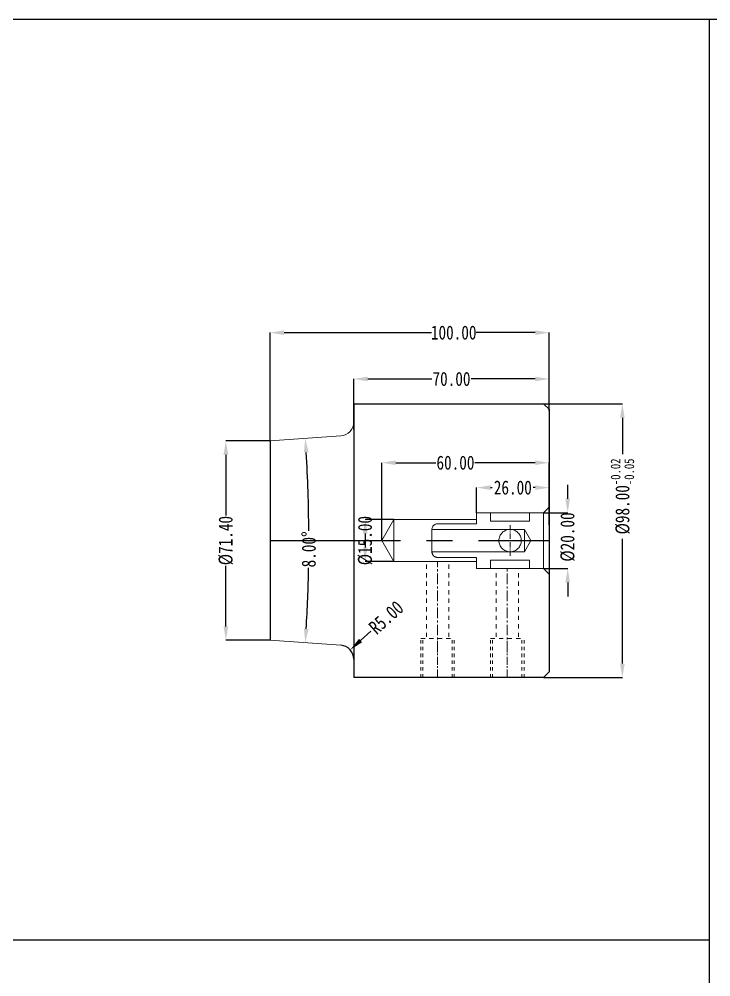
# Model space of a CAD drawing. Header units: millimetres. Extents: x -2414 to 10498, y -2238 to 649.
# Drawn here: x -1877.5 to -1629.7, y -1105 to -762.1 of the extents above; entities that cross this region are included whole.
import ezdxf

# ---------------------------------------------------------------- set-up
doc = ezdxf.new("R2010")
doc.units = ezdxf.units.MM
doc.header["$LTSCALE"] = 16.335
doc.header["$PDMODE"] = 3
doc.header["$PDSIZE"] = 0.3125
for name, pattern in [('CENTER', [0.6, 0.375, -0.075, 0.075, -0.075]), ('HIDDEN', [0.2, 0.1, -0.1]), ('HIDDENX2', [0.75, 0.5, -0.25])]:
    doc.linetypes.add(name, pattern=pattern)
doc.layers.get('0').update_dxf_attribs({"linetype": 'CONTINUOUS'})
doc.layers.get('Defpoints').update_dxf_attribs({"linetype": 'CONTINUOUS'})
for name, color, linetype, lineweight in [('cool', 153, 'HIDDEN', 9), ('screw', 33, 'CONTINUOUS', 13), ('虚线', 6, 'HIDDENX2', 13)]:
    doc.layers.add(name, color=color, linetype=linetype, lineweight=lineweight)
doc.styles.get("Standard").update_dxf_attribs({"font": 'txt', "width": 0.8})
doc.dimstyles.get("Standard").update_dxf_attribs({"dimtxt": 0.15625, "dimasz": 0.1875, "dimexe": 0.125, "dimexo": 0.0625, "dimtad": 0, "dimtih": 1, "dimtoh": 1, "dimdsep": 46, "dimtxsty": 'Standard', "dimcen": 0.09, "dimadec": 0, "dimazin": 0, "dimtp": 0.01, "dimtm": 0.01, "dimtfac": 1, "dimtofl": 0, "dimtmove": 0, "dimatfit": 3, "dimfxl": 0, "dimtolj": 1, "dimarcsym": 0})
doc.dimstyles.new('STANDARD$0', dxfattribs={"dimscale": 2, "dimtxt": 3, "dimasz": 3, "dimexe": 1.25, "dimexo": 0.625, "dimgap": 0.5, "dimtad": 0, "dimdsep": 46, "dimlunit": 6, "dimtxsty": 'Standard', "dimblk": 'CLOSEDBLANK', "dimcen": 0, "dimclrt": 2, "dimazin": 2, "dimtfac": 2, "dimtmove": 1, "dimatfit": 3, "dimfxl": 0, "dimtolj": 1, "dimtzin": 0, "dimarcsym": 0})

# ---------------------------------------------------------------- blocks, each defined once
blk = doc.blocks.new('*D9')
at = {"color": 4, "linetype": 'Continuous', "lineweight": -2, "transparency": 16777216}
for p, q in [((-1757.63, -909.05), (-1757.63, -890.96)), ((-1752.63, -890.96), (-1729.63, -890.96)), ((-1692.63, -890.96), (-1715.63, -890.96)), ((-1687.63, -902.33), (-1687.63, -890.96))]:
    blk.add_line(p, q, dxfattribs=at)
at = {"color": 4, "transparency": 16777216}
for points in [[(-1752.63, -890.13), (-1752.63, -891.79), (-1757.63, -890.96)], [(-1692.63, -890.13), (-1692.63, -891.79), (-1687.63, -890.96)]]:
    blk.add_solid(points, dxfattribs=at)
at = {"layer": 'Defpoints', "color": 0, "transparency": 16777216}
for p in [(-1757.63, -890.96), (-1687.63, -902.33), (-1757.63, -909.05)]:
    blk.add_point(p, dxfattribs=at)
at = {"color": 6, "transparency": 16777216, "insert": (-1722.63, -890.96), "char_height": 5, "attachment_point": 5}
blk.add_mtext('\\A1;70.00', dxfattribs=at)
blk = doc.blocks.new('*D10')
at = {"color": 4, "linetype": 'Continuous', "lineweight": -2, "transparency": 16777216}
for p, q in [((-1787.63, -913.13), (-1787.63, -874.38)), ((-1782.63, -874.38), (-1729.84, -874.38)), ((-1692.63, -874.38), (-1713.84, -874.38)), ((-1687.63, -902.33), (-1687.63, -874.38))]:
    blk.add_line(p, q, dxfattribs=at)
at = {"color": 4, "transparency": 16777216}
for points in [[(-1782.63, -873.55), (-1782.63, -875.22), (-1787.63, -874.38)], [(-1692.63, -873.55), (-1692.63, -875.22), (-1687.63, -874.38)]]:
    blk.add_solid(points, dxfattribs=at)
at = {"layer": 'Defpoints', "color": 0, "transparency": 16777216}
for p in [(-1787.63, -874.38), (-1687.63, -902.33), (-1787.63, -913.13)]:
    blk.add_point(p, dxfattribs=at)
at = {"color": 6, "transparency": 16777216, "insert": (-1721.84, -874.38), "char_height": 5, "attachment_point": 5}
blk.add_mtext('\\A1;100.00', dxfattribs=at)
blk = doc.blocks.new('*D11')
at = {"color": 4, "linetype": 'Continuous', "lineweight": -2, "transparency": 16777216}
for p, q in [((-1689.63, -899.83), (-1661.41, -899.83)), ((-1661.41, -904.83), (-1661.41, -917.89)), ((-1661.41, -992.83), (-1661.41, -948.15)), ((-1689.63, -997.83), (-1661.41, -997.83))]:
    blk.add_line(p, q, dxfattribs=at)
at = {"color": 4, "transparency": 16777216}
for points in [[(-1662.24, -904.83), (-1660.57, -904.83), (-1661.41, -899.83)], [(-1662.24, -992.83), (-1660.57, -992.83), (-1661.41, -997.83)]]:
    blk.add_solid(points, dxfattribs=at)
at = {"layer": 'Defpoints', "color": 0, "transparency": 16777216}
for p in [(-1689.63, -899.83), (-1689.63, -997.83), (-1661.41, -997.83)]:
    blk.add_point(p, dxfattribs=at)
at = {"color": 6, "transparency": 16777216, "insert": (-1661.41, -933.02), "char_height": 5, "attachment_point": 5, "rotation": 90}
blk.add_mtext('\\A1;%%C98.00{\\H0.7x;\\S-0.02^ -0.05;}', dxfattribs=at)
blk = doc.blocks.new('*D12')
at = {"color": 4, "lineweight": -2, "transparency": 16777216}
for p, q in [((-1713.63, -938.83), (-1713.63, -929.86)), ((-1708.63, -929.86), (-1708, -929.86)), ((-1692.63, -929.86), (-1693.33, -929.86)), ((-1687.63, -936.83), (-1687.63, -929.86))]:
    blk.add_line(p, q, dxfattribs=at)
at = {"color": 4, "transparency": 16777216}
for points in [[(-1708.63, -929.03), (-1708.63, -930.7), (-1713.63, -929.86)], [(-1692.63, -929.03), (-1692.63, -930.7), (-1687.63, -929.86)]]:
    blk.add_solid(points, dxfattribs=at)
at = {"layer": 'Defpoints', "color": 0, "transparency": 16777216}
for p in [(-1713.63, -929.86), (-1713.63, -938.83), (-1687.63, -936.83)]:
    blk.add_point(p, dxfattribs=at)
at = {"color": 6, "transparency": 16777216, "insert": (-1700.66, -929.86), "char_height": 5, "attachment_point": 5}
blk.add_mtext('\\A1;26.00', dxfattribs=at)
blk = doc.blocks.new('*D13')
at = {"color": 4, "lineweight": -2, "transparency": 16777216}
for p, q in [((-1743.3, -941.33), (-1753.54, -941.33)), ((-1753.54, -946.33), (-1753.54, -951.33)), ((-1743.3, -956.33), (-1753.54, -956.33))]:
    blk.add_line(p, q, dxfattribs=at)
at = {"color": 4, "transparency": 16777216}
for points in [[(-1754.37, -946.33), (-1752.7, -946.33), (-1753.54, -941.33)], [(-1754.37, -951.33), (-1752.7, -951.33), (-1753.54, -956.33)]]:
    blk.add_solid(points, dxfattribs=at)
at = {"layer": 'Defpoints', "color": 0, "transparency": 16777216}
for p in [(-1743.3, -941.33), (-1753.54, -956.33), (-1743.3, -956.33)]:
    blk.add_point(p, dxfattribs=at)
at = {"color": 6, "transparency": 16777216, "insert": (-1753.54, -948.83), "char_height": 5, "attachment_point": 5, "rotation": 90}
blk.add_mtext('\\A1;%%c15.00', dxfattribs=at)
blk = doc.blocks.new('*D14')
at = {"color": 4, "lineweight": -2, "transparency": 16777216}
for p, q in [((-1747.63, -948.83), (-1747.63, -920.95)), ((-1742.63, -920.95), (-1728.21, -920.95)), ((-1692.63, -920.95), (-1714.21, -920.95)), ((-1687.63, -943.15), (-1687.63, -920.95))]:
    blk.add_line(p, q, dxfattribs=at)
at = {"color": 4, "transparency": 16777216}
for points in [[(-1742.63, -920.12), (-1742.63, -921.78), (-1747.63, -920.95)], [(-1692.63, -920.12), (-1692.63, -921.78), (-1687.63, -920.95)]]:
    blk.add_solid(points, dxfattribs=at)
at = {"layer": 'Defpoints', "color": 0, "transparency": 16777216}
for p in [(-1747.63, -920.95), (-1687.63, -943.15), (-1747.63, -948.83)]:
    blk.add_point(p, dxfattribs=at)
at = {"color": 6, "transparency": 16777216, "insert": (-1721.21, -920.95), "char_height": 5, "attachment_point": 5}
blk.add_mtext('\\A1;60.00', dxfattribs=at)
blk = doc.blocks.new('*D47')
at = {"color": 4, "lineweight": -2, "transparency": 16777216}
for p, q in [((-1681, -933.83), (-1681, -928.83)), ((-1689.63, -938.83), (-1681, -938.83)), ((-1689.63, -958.83), (-1681, -958.83)), ((-1681, -963.83), (-1681, -968.83))]:
    blk.add_line(p, q, dxfattribs=at)
at = {"color": 4, "transparency": 16777216}
for points in [[(-1681.84, -933.83), (-1680.17, -933.83), (-1681, -938.83)], [(-1681.84, -963.83), (-1680.17, -963.83), (-1681, -958.83)]]:
    blk.add_solid(points, dxfattribs=at)
at = {"layer": 'Defpoints', "color": 0, "transparency": 16777216}
for p in [(-1689.63, -938.83), (-1689.63, -958.83), (-1681, -958.83)]:
    blk.add_point(p, dxfattribs=at)
at = {"color": 6, "transparency": 16777216, "insert": (-1681, -947.54), "char_height": 5, "attachment_point": 5, "rotation": 90}
blk.add_mtext('\\A1;%%c20.00', dxfattribs=at)
blk = doc.blocks.new('*D28')
at = {"color": 4, "linetype": 'Continuous', "lineweight": -2, "transparency": 16777216}
for p, q in [((-1787.63, -913.13), (-1803.47, -913.13)), ((-1803.47, -918.13), (-1803.47, -939.83)), ((-1803.47, -979.53), (-1803.47, -957.83)), ((-1787.63, -984.53), (-1803.47, -984.53))]:
    blk.add_line(p, q, dxfattribs=at)
at = {"color": 4, "transparency": 16777216}
for points in [[(-1804.3, -918.13), (-1802.63, -918.13), (-1803.47, -913.13)], [(-1804.3, -979.53), (-1802.63, -979.53), (-1803.47, -984.53)]]:
    blk.add_solid(points, dxfattribs=at)
at = {"layer": 'Defpoints', "color": 0, "transparency": 16777216}
for p in [(-1787.63, -913.13), (-1803.47, -984.53), (-1787.63, -984.53)]:
    blk.add_point(p, dxfattribs=at)
at = {"color": 6, "transparency": 16777216, "insert": (-1803.47, -948.83), "char_height": 5, "attachment_point": 5, "rotation": 90}
blk.add_mtext('\\A1;%%c71.40', dxfattribs=at)
blk = doc.blocks.new('*D53')
at = {"color": 4, "lineweight": -2, "transparency": 16777216}
for start, end in [(0.386, 3.4537), (356.5463, 358.9293)]:
    blk.add_arc((-2298.15, -948.83), 524.42, start, end, dxfattribs=at)
at = {"color": 4, "transparency": 16777216}
for points in [[(-1775.51, -917.29), (-1773.85, -917.18), (-1775.01, -912.25)], [(-1773.85, -980.48), (-1775.51, -980.37), (-1775.01, -985.41)]]:
    blk.add_solid(points, dxfattribs=at)
at = {"layer": 'Defpoints', "color": 0, "transparency": 16777216}
for p in [(-1762.28, -911.36), (-1787.63, -913.13), (-1773.87, -936.63), (-1787.63, -984.53), (-1762.28, -986.3)]:
    blk.add_point(p, dxfattribs=at)
at = {"color": 6, "transparency": 16777216, "insert": (-1773.74, -951.96), "char_height": 5, "attachment_point": 5, "rotation": 89.6577}
blk.add_mtext('\\A1;8.00\\M+5A1E3', dxfattribs=at)
blk = doc.blocks.new('*D54')
at = {"color": 4, "lineweight": -2, "transparency": 16777216}
blk.add_line((-1751.48, -981.25), (-1755.2, -984.6), dxfattribs=at)
at = {"color": 4, "transparency": 16777216}
blk.add_solid([(-1755.76, -983.98), (-1754.64, -985.22), (-1758.91, -987.94)], dxfattribs=at)
at = {"layer": 'Defpoints', "color": 0, "transparency": 16777216}
for p in [(-1758.91, -987.94), (-1762.63, -991.29)]:
    blk.add_point(p, dxfattribs=at)
at = {"color": 6, "transparency": 16777216, "insert": (-1746.03, -976.35), "char_height": 5, "attachment_point": 5, "rotation": 41.9865}
blk.add_mtext('\\A1;R5.00', dxfattribs=at)

msp = doc.modelspace()

# ---------------------------------------------------------------- linework, layer by layer
at = {"ltscale": 0.5}
for p, q in [((-1630.273, -762.147), (-1630.273, -1447.861)), ((-2132.397, -1091.773), (-1630.273, -1091.773))]:
    msp.add_line(p, q, dxfattribs=at)
for p, q in [((-1757.631, -899.828), (-1757.631, -997.829)), ((-1757.631, -899.828), (-1689.631, -899.829)), ((-1689.631, -899.829), (-1687.631, -901.829)), ((-1687.631, -901.829), (-1687.631, -995.828)), ((-1787.631, -913.129), (-1787.631, -984.528)), ((-1687.631, -995.828), (-1689.631, -997.828)), ((-1689.631, -997.828), (-1757.631, -997.829))]:
    msp.add_line(p, q)
at = {"lineweight": 0}
for p, q in [((-1787.631, -913.129), (-1762.282, -911.357)), ((-1787.631, -984.528), (-1762.282, -986.301))]:
    msp.add_line(p, q, dxfattribs=at)
at = {"color": 1, "linetype": 'CENTER', "ltscale": 7.62}
msp.add_line((-1787.631, -948.829), (-1687.631, -948.829), dxfattribs=at)
at = {"ltscale": 0.5}
msp.add_lwpolyline([(-2132.397, -762.147), (-1250.708, -762.147), (-1250.708, -1447.861), (-2132.397, -1447.861)], close=True, dxfattribs=at)
at = {"lineweight": 0}
msp.add_arc((-1762.631, -906.369), 5, 274, 0, dxfattribs=at)
at = {"ltscale": 0.5}
msp.add_arc((-1762.631, -991.288), 5, 0, 86, dxfattribs=at)
at = {"layer": 'cool', "ltscale": 0.932966}
for p, q in [((-1731.631, -983.329), (-1731.631, -956.329)), ((-1723.631, -983.329), (-1723.631, -956.329)), ((-1706.631, -983.329), (-1706.631, -958.829)), ((-1698.631, -983.329), (-1698.631, -958.829)), ((-1733.631, -983.829), (-1721.631, -983.829)), ((-1708.631, -983.829), (-1696.631, -983.829))]:
    msp.add_line(p, q, dxfattribs=at)
at = {"layer": 'cool', "color": 1, "linetype": 'CENTER', "ltscale": 0.621977}
for p, q in [((-1727.631, -988.829), (-1727.631, -956.329)), ((-1702.631, -988.829), (-1702.631, -958.829))]:
    msp.add_line(p, q, dxfattribs=at)
at = {"layer": 'screw', "color": 92, "linetype": 'HIDDEN', "ltscale": 0.746373}
for p, q in [((-1733.631, -997.829), (-1733.631, -983.829)), ((-1721.631, -997.828), (-1721.631, -983.829)), ((-1708.631, -997.828), (-1708.631, -983.829)), ((-1696.631, -997.828), (-1696.631, -983.829))]:
    msp.add_line(p, q, dxfattribs=at)
at = {"layer": 'screw', "linetype": 'HIDDEN', "ltscale": 0.746373}
for p, q in [((-1732.881, -997.829), (-1732.881, -983.829)), ((-1722.381, -997.828), (-1722.381, -983.829)), ((-1707.881, -997.828), (-1707.881, -983.829)), ((-1697.381, -997.828), (-1697.381, -983.829))]:
    msp.add_line(p, q, dxfattribs=at)
at = {"layer": 'screw', "color": 1, "linetype": 'CENTER', "ltscale": 0.466483}
for p, q in [((-1727.631, -997.828), (-1727.631, -983.829)), ((-1702.631, -997.828), (-1702.631, -983.829))]:
    msp.add_line(p, q, dxfattribs=at)
at = {"layer": '虚线', "ltscale": 10}
for p, q in [((-1713.631, -938.829), (-1713.631, -942.829)), ((-1689.631, -938.829), (-1713.631, -938.829)), ((-1708.631, -938.829), (-1708.631, -941.829)), ((-1694.631, -938.829), (-1694.631, -941.829)), ((-1689.631, -938.829), (-1687.631, -936.829)), ((-1689.631, -938.829), (-1689.631, -958.829)), ((-1747.631, -948.829), (-1743.301, -941.329)), ((-1713.631, -941.329), (-1743.301, -941.329)), ((-1743.301, -941.329), (-1743.301, -956.329)), ((-1713.631, -942.829), (-1727.631, -942.829)), ((-1694.631, -941.829), (-1708.631, -941.829)), ((-1729.631, -944.829), (-1696.506, -944.829)), ((-1729.631, -952.829), (-1729.631, -944.829)), ((-1696.508, -944.829), (-1696.527, -952.825)), ((-1694.209, -948.811), (-1696.508, -944.829)), ((-1747.631, -948.829), (-1743.301, -956.329)), ((-1694.209, -948.811), (-1696.529, -952.829)), ((-1729.631, -952.829), (-1696.529, -952.829)), ((-1713.631, -956.329), (-1743.301, -956.329)), ((-1713.631, -954.829), (-1727.631, -954.829)), ((-1713.631, -958.829), (-1713.631, -954.829)), ((-1708.631, -958.829), (-1708.631, -955.829)), ((-1694.631, -955.829), (-1708.631, -955.829)), ((-1694.631, -958.829), (-1694.631, -955.829)), ((-1689.631, -958.829), (-1713.631, -958.829)), ((-1689.631, -958.829), (-1687.631, -960.829))]:
    msp.add_line(p, q, dxfattribs=at)
at = {"layer": '虚线', "color": 1, "linetype": 'CENTER', "ltscale": 0.310989}
for p, q in [((-1701.631, -954.329), (-1701.631, -943.329)), ((-1707.131, -948.829), (-1696.131, -948.829))]:
    msp.add_line(p, q, dxfattribs=at)
at = {"layer": '虚线', "ltscale": 10}
msp.add_circle((-1701.631, -948.829), 4, dxfattribs=at)
for centre, start, end in [((-1727.631, -944.829), 90, 180), ((-1727.631, -952.829), 180, 270)]:
    msp.add_arc(centre, 2, start, end, dxfattribs=at)

# ---------------------------------------------------------------- dimensions: what is measured, and where the dimension line sits
for base, p1, p2, override, picture, middle in [((-1787.631, -874.382), (-1687.631, -902.329), (-1787.631, -913.129), {"dimscale": 1, "dimtxt": 5, "dimasz": 5, "dimexe": 0, "dimexo": 0, "dimgap": 0, "dimzin": 0, "dimlunit": 2, "dimclrd": 4, "dimclre": 4, "dimclrt": 6, "dimazin": 0, "dimtfac": 1, "dimtofl": 0, "dimtmove": 0, "dimfxl": 1.25, "dimtfillclr": 6, "dimarcsym": 1}, '*D10', (-1721.84, -874.382)), ((-1757.631, -890.961), (-1687.631, -902.329), (-1757.631, -909.054), {"dimscale": 1, "dimtxt": 5, "dimasz": 5, "dimexe": 0, "dimexo": 0, "dimgap": 0, "dimzin": 0, "dimlunit": 2, "dimclrd": 4, "dimclre": 4, "dimclrt": 6, "dimazin": 0, "dimtfac": 1, "dimtofl": 0, "dimtmove": 0, "dimfxl": 1.25, "dimtfillclr": 6, "dimarcsym": 1}, '*D9', (-1722.631, -890.961)), ((-1747.631, -920.95), (-1687.631, -943.154), (-1747.631, -948.829), {"dimscale": 1, "dimtxt": 5, "dimasz": 5, "dimexe": 0, "dimexo": 0, "dimgap": 0, "dimzin": 0, "dimlunit": 2, "dimclrd": 4, "dimclre": 4, "dimclrt": 6, "dimazin": 0, "dimtp": 0.01, "dimtm": 0.01, "dimtfac": 1, "dimtofl": 0, "dimtmove": 0, "dimfxl": 1.25}, '*D14', (-1721.214, -920.95)), ((-1713.631, -929.863), (-1687.631, -936.829), (-1713.631, -938.829), {"dimscale": 1, "dimtxt": 5, "dimasz": 5, "dimexe": 0, "dimexo": 0, "dimgap": 0, "dimzin": 0, "dimlunit": 2, "dimclrd": 4, "dimclre": 4, "dimclrt": 6, "dimazin": 0, "dimtp": 0.01, "dimtm": 0.01, "dimtfac": 1, "dimtofl": 0, "dimtmove": 0, "dimfxl": 1.25}, '*D12', (-1700.664, -929.863))]:
    dim = msp.add_linear_dim(base=base, p1=p1, p2=p2, dimstyle='STANDARD$0', override=override)
    dim.commit()
    dim.dimension.update_dxf_attribs({"geometry": picture, "text_midpoint": middle, "dimtype": 160})
for base, p1, p2, text, override, picture, middle in [((-1661.407, -997.828), (-1689.631, -899.829), (-1689.631, -997.828), '%%C<>{\\H0.7x;\\S-0.02^ -0.05;}', {"dimscale": 1, "dimtxt": 5, "dimasz": 5, "dimexe": 0, "dimexo": 0, "dimgap": 0, "dimzin": 0, "dimlunit": 2, "dimclrd": 4, "dimclre": 4, "dimclrt": 6, "dimazin": 0, "dimtfac": 1, "dimtofl": 0, "dimtmove": 0, "dimfxl": 1.25, "dimtfillclr": 6, "dimarcsym": 1}, '*D11', (-1661.407, -933.019)), ((-1803.467, -984.528), (-1787.631, -913.129), (-1787.631, -984.528), '%%c<>', {"dimscale": 1, "dimtxt": 5, "dimasz": 5, "dimexe": 0, "dimexo": 0, "dimgap": 0, "dimzin": 0, "dimlunit": 2, "dimclrd": 4, "dimclre": 4, "dimclrt": 6, "dimazin": 0, "dimtfac": 1, "dimtofl": 0, "dimtmove": 0, "dimfxl": 1.25, "dimtfillclr": 6, "dimarcsym": 1}, '*D28', (-1803.467, -948.829)), ((-1681.003, -958.829), (-1689.631, -938.829), (-1689.631, -958.829), '%%c<>', {"dimscale": 1, "dimtxt": 5, "dimasz": 5, "dimexe": 0, "dimexo": 0, "dimgap": 0, "dimzin": 0, "dimlunit": 2, "dimclrd": 4, "dimclre": 4, "dimclrt": 6, "dimazin": 0, "dimtp": 0.01, "dimtm": 0.01, "dimtfac": 1, "dimtofl": 0, "dimtmove": 0, "dimfxl": 1.25}, '*D47', (-1681.003, -947.539)), ((-1753.536, -956.329), (-1743.301, -941.329), (-1743.301, -956.329), '%%c<>', {"dimscale": 1, "dimtxt": 5, "dimasz": 5, "dimexe": 0, "dimexo": 0, "dimgap": 0, "dimzin": 0, "dimlunit": 2, "dimclrd": 4, "dimclre": 4, "dimclrt": 6, "dimazin": 0, "dimtp": 0.01, "dimtm": 0.01, "dimtfac": 1, "dimtofl": 0, "dimtmove": 0, "dimfxl": 1.25}, '*D13', (-1753.536, -948.829))]:
    dim = msp.add_linear_dim(base=base, p1=p1, p2=p2, angle=90, text=text, dimstyle='STANDARD$0', override=override)
    dim.commit()
    dim.dimension.update_dxf_attribs({"geometry": picture, "text_midpoint": middle, "dimtype": 160})
dim = msp.add_angular_dim_2l(base=(-1773.871, -936.626), line1=((-1787.631, -984.528), (-1762.282, -986.301)), line2=((-1787.631, -913.129), (-1762.282, -911.357)), dimstyle='Standard', override={"dimtxt": 5, "dimasz": 5, "dimexe": 0, "dimexo": 0, "dimgap": 0, "dimtih": 0, "dimtoh": 0, "dimzin": 0, "dimcen": 0, "dimclrd": 4, "dimclre": 4, "dimclrt": 6, "dimadec": 2, "dimtp": 0, "dimtm": 0, "dimtzin": 0})
dim.commit()
dim.dimension.update_dxf_attribs({"geometry": '*D53', "text_midpoint": (-1773.739, -951.962), "dimtype": 162})
dim = msp.add_radius_dim(center=(-1762.631, -991.288), mpoint=(-1758.914, -987.944), dimstyle='Standard', override={"dimtxt": 5, "dimasz": 5, "dimexe": 0, "dimexo": 0, "dimgap": 0, "dimtih": 0, "dimtoh": 0, "dimzin": 0, "dimcen": 0, "dimclrd": 4, "dimclre": 4, "dimclrt": 6, "dimadec": 2, "dimtp": 0, "dimtm": 0, "dimtzin": 0})
dim.commit()
dim.dimension.update_dxf_attribs({"geometry": '*D54', "text_midpoint": (-1746.03, -976.348)})

doc.saveas('drawing.dxf')
